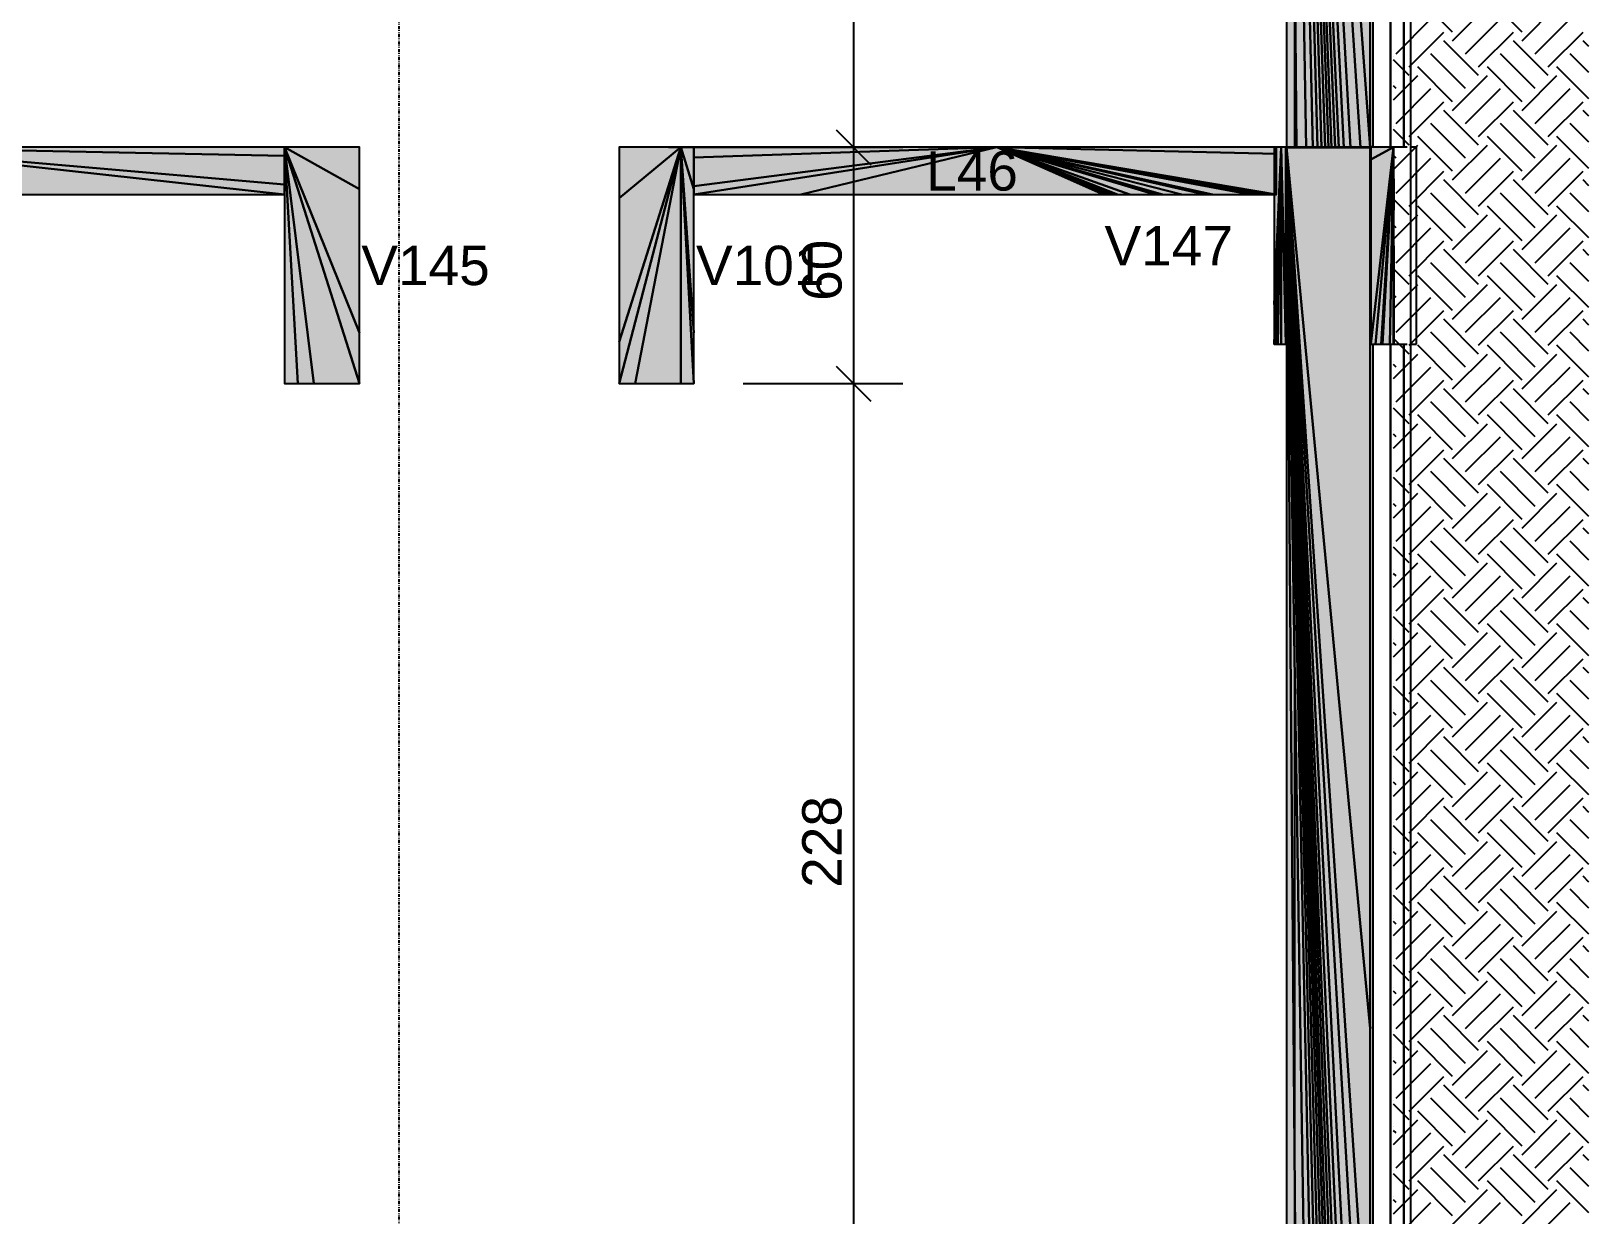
# Model space of a CAD drawing. Extents: x 37185 to 43130, y -8131 to -3926.
# Drawn here: x 39560.1 to 39823.8, y -7584.6 to -7384.3 of the extents above; entities that cross this region are included whole.
import ezdxf

# ---------------------------------------------------------------- set-up
doc = ezdxf.new("R2010")
doc.units = 0
doc.header["$MEASUREMENT"] = 0
doc.linetypes.add('ESTILO_TQS_0004', pattern=[1.12, 0.5, -0.2, 0.01, -0.2, 0.01, -0.2])
for name, color, linetype in [('47', 15, 'CONTINUOUS'), ('48', 4, 'CONTINUOUS'), ('52', 3, 'CONTINUOUS'), ('70', 160, 'CONTINUOUS'), ('74', 2, 'CONTINUOUS'), ('75', 9, 'CONTINUOUS'), ('96', 252, 'CONTINUOUS')]:
    doc.layers.add(name, color=color, linetype=linetype)
doc.styles.add('TQS_ARIAL', font='arial.ttf')

msp = doc.modelspace()

# ---------------------------------------------------------------- linework, layer by layer
at = {"layer": '47', "linetype": 'Continuous'}
for p, q in [((39800.74, -7384.44), (39794.85, -7378.55)), ((39800.74, -7385.91), (39806.64, -7380.02)), ((39812.53, -7384.44), (39806.64, -7378.55)), ((39812.53, -7385.91), (39818.42, -7380.02)), ((39791.17, -7388.12), (39797.06, -7382.23)), ((39802.95, -7388.12), (39808.85, -7382.23)), ((39814.74, -7388.12), (39820.63, -7382.23)), ((39793.38, -7390.33), (39799.27, -7384.44)), ((39805.16, -7390.33), (39811.05, -7384.44)), ((39816.95, -7390.33), (39822.84, -7384.44)), ((39805.16, -7391.81), (39799.27, -7385.91)), ((39816.95, -7391.81), (39811.05, -7385.91)), ((39823.82, -7386.89), (39822.84, -7385.91)), ((39790.72, -7388.57), (39790.72, -7388.57)), ((39793.38, -7391.81), (39790.72, -7389.15)), ((39800.74, -7396.23), (39794.85, -7390.33)), ((39802.95, -7394.02), (39797.06, -7388.12)), ((39812.53, -7396.23), (39806.64, -7390.33)), ((39814.74, -7394.02), (39808.85, -7388.12)), ((39823.82, -7395.73), (39818.42, -7390.33)), ((39823.82, -7391.31), (39820.63, -7388.12)), ((39790.72, -7395.93), (39794.85, -7391.81)), ((39790.72, -7392.99), (39790.72, -7392.99)), ((39800.74, -7397.7), (39806.64, -7391.81)), ((39812.53, -7397.7), (39818.42, -7391.81)), ((39791.17, -7394.02), (39790.72, -7393.57)), ((39791.17, -7399.91), (39797.06, -7394.02)), ((39802.95, -7399.91), (39808.85, -7394.02)), ((39814.74, -7399.91), (39820.63, -7394.02)), ((39793.38, -7402.12), (39799.27, -7396.23)), ((39805.16, -7403.59), (39799.27, -7397.7)), ((39805.16, -7402.12), (39811.05, -7396.23)), ((39816.95, -7403.59), (39811.05, -7397.7)), ((39816.95, -7402.12), (39822.84, -7396.23)), ((39823.82, -7398.68), (39822.84, -7397.7)), ((39790.72, -7400.35), (39790.72, -7400.35)), ((39793.38, -7403.59), (39790.72, -7400.94)), ((39802.95, -7405.8), (39797.06, -7399.91)), ((39814.74, -7405.8), (39808.85, -7399.91)), ((39823.82, -7403.1), (39820.63, -7399.91)), ((39790.72, -7407.72), (39794.85, -7403.59)), ((39800.74, -7408.01), (39794.85, -7402.12)), ((39800.74, -7409.48), (39806.64, -7403.59)), ((39812.53, -7408.01), (39806.64, -7402.12)), ((39812.53, -7409.48), (39818.42, -7403.59)), ((39823.82, -7407.52), (39818.42, -7402.12)), ((39790.72, -7404.77), (39790.72, -7404.77)), ((39791.17, -7405.8), (39790.72, -7405.36)), ((39791.17, -7411.69), (39797.06, -7405.8)), ((39802.95, -7411.69), (39808.85, -7405.8)), ((39814.74, -7411.69), (39820.63, -7405.8)), ((39793.38, -7413.9), (39799.27, -7408.01)), ((39805.16, -7413.9), (39811.05, -7408.01)), ((39816.95, -7413.9), (39822.84, -7408.01)), ((39805.16, -7415.38), (39799.27, -7409.48)), ((39816.95, -7415.38), (39811.05, -7409.48)), ((39823.82, -7410.46), (39822.84, -7409.48)), ((39790.72, -7412.14), (39790.72, -7412.14)), ((39793.38, -7415.38), (39790.72, -7412.72)), ((39800.74, -7419.8), (39794.85, -7413.9)), ((39802.95, -7417.59), (39797.06, -7411.69)), ((39812.53, -7419.8), (39806.64, -7413.9)), ((39814.74, -7417.59), (39808.85, -7411.69)), ((39823.82, -7419.3), (39818.42, -7413.9)), ((39823.82, -7414.88), (39820.63, -7411.69)), ((39790.72, -7419.5), (39794.85, -7415.38)), ((39790.72, -7416.56), (39790.72, -7416.56)), ((39800.74, -7421.27), (39806.64, -7415.38)), ((39812.53, -7421.27), (39818.42, -7415.38)), ((39791.17, -7417.59), (39790.72, -7417.14)), ((39791.17, -7423.48), (39797.06, -7417.59)), ((39802.95, -7423.48), (39808.85, -7417.59)), ((39814.74, -7423.48), (39820.63, -7417.59)), ((39793.38, -7425.69), (39799.27, -7419.8)), ((39805.16, -7427.16), (39799.27, -7421.27)), ((39805.16, -7425.69), (39811.05, -7419.8)), ((39816.95, -7427.16), (39811.05, -7421.27)), ((39816.95, -7425.69), (39822.84, -7419.8)), ((39823.82, -7422.25), (39822.84, -7421.27)), ((39790.72, -7423.92), (39790.72, -7423.92)), ((39793.38, -7427.16), (39790.72, -7424.51)), ((39802.95, -7429.37), (39797.06, -7423.48)), ((39814.74, -7429.37), (39808.85, -7423.48)), ((39823.82, -7426.67), (39820.63, -7423.48)), ((39790.72, -7431.29), (39794.85, -7427.16)), ((39800.74, -7431.58), (39794.85, -7425.69)), ((39800.74, -7433.05), (39806.64, -7427.16)), ((39812.53, -7431.58), (39806.64, -7425.69)), ((39812.53, -7433.05), (39818.42, -7427.16)), ((39823.82, -7431.09), (39818.42, -7425.69)), ((39790.72, -7428.34), (39790.72, -7428.34)), ((39791.17, -7429.37), (39790.72, -7428.93)), ((39791.17, -7435.26), (39797.06, -7429.37)), ((39802.95, -7435.26), (39808.85, -7429.37)), ((39814.74, -7435.26), (39820.63, -7429.37)), ((39793.38, -7437.47), (39799.27, -7431.58)), ((39805.16, -7437.47), (39811.05, -7431.58)), ((39816.95, -7437.47), (39822.84, -7431.58)), ((39802.95, -7441.16), (39797.06, -7435.26)), ((39805.16, -7438.95), (39799.27, -7433.05)), ((39814.74, -7441.16), (39808.85, -7435.26)), ((39816.95, -7438.95), (39811.05, -7433.05)), ((39823.82, -7438.45), (39820.63, -7435.26)), ((39823.82, -7434.03), (39822.84, -7433.05)), ((39790.72, -7435.71), (39790.72, -7435.71)), ((39793.38, -7438.95), (39790.72, -7436.29)), ((39800.74, -7443.37), (39794.85, -7437.47)), ((39812.53, -7443.37), (39806.64, -7437.47)), ((39823.82, -7442.87), (39818.42, -7437.47)), ((39790.72, -7443.07), (39794.85, -7438.95)), ((39790.72, -7440.13), (39790.72, -7440.13)), ((39800.74, -7444.84), (39806.64, -7438.95)), ((39812.53, -7444.84), (39818.42, -7438.95)), ((39791.17, -7441.16), (39790.72, -7440.71)), ((39791.17, -7447.05), (39797.06, -7441.16)), ((39802.95, -7447.05), (39808.85, -7441.16)), ((39814.74, -7447.05), (39820.63, -7441.16)), ((39793.38, -7449.26), (39799.27, -7443.37)), ((39805.16, -7450.73), (39799.27, -7444.84)), ((39805.16, -7449.26), (39811.05, -7443.37)), ((39816.95, -7450.73), (39811.05, -7444.84)), ((39816.95, -7449.26), (39822.84, -7443.37)), ((39823.82, -7445.82), (39822.84, -7444.84)), ((39790.72, -7447.49), (39790.72, -7447.49)), ((39793.38, -7450.73), (39790.72, -7448.08)), ((39802.95, -7452.94), (39797.06, -7447.05)), ((39814.74, -7452.94), (39808.85, -7447.05)), ((39823.82, -7450.24), (39820.63, -7447.05)), ((39790.72, -7454.86), (39794.85, -7450.73)), ((39800.74, -7455.15), (39794.85, -7449.26)), ((39800.74, -7456.62), (39806.64, -7450.73)), ((39812.53, -7455.15), (39806.64, -7449.26)), ((39812.53, -7456.62), (39818.42, -7450.73)), ((39823.82, -7454.66), (39818.42, -7449.26)), ((39790.72, -7451.91), (39790.72, -7451.91)), ((39791.17, -7452.94), (39790.72, -7452.5)), ((39791.17, -7458.83), (39797.06, -7452.94)), ((39802.95, -7458.83), (39808.85, -7452.94)), ((39814.74, -7458.83), (39820.63, -7452.94)), ((39793.38, -7461.04), (39799.27, -7455.15)), ((39805.16, -7461.04), (39811.05, -7455.15)), ((39816.95, -7461.04), (39822.84, -7455.15)), ((39802.95, -7464.73), (39797.06, -7458.83)), ((39805.16, -7462.52), (39799.27, -7456.62)), ((39814.74, -7464.73), (39808.85, -7458.83)), ((39816.95, -7462.52), (39811.05, -7456.62)), ((39823.82, -7462.02), (39820.63, -7458.83)), ((39823.82, -7457.6), (39822.84, -7456.62)), ((39790.72, -7459.28), (39790.72, -7459.28)), ((39793.38, -7462.52), (39790.72, -7459.86)), ((39800.74, -7466.94), (39794.85, -7461.04)), ((39812.53, -7466.94), (39806.64, -7461.04)), ((39823.82, -7466.44), (39818.42, -7461.04)), ((39790.72, -7466.64), (39794.85, -7462.52)), ((39790.72, -7463.7), (39790.72, -7463.7)), ((39791.17, -7464.73), (39790.72, -7464.28)), ((39800.74, -7468.41), (39806.64, -7462.52)), ((39812.53, -7468.41), (39818.42, -7462.52)), ((39791.17, -7470.62), (39797.06, -7464.73)), ((39793.38, -7472.83), (39799.27, -7466.94)), ((39802.95, -7470.62), (39808.85, -7464.73)), ((39805.16, -7472.83), (39811.05, -7466.94)), ((39814.74, -7470.62), (39820.63, -7464.73)), ((39816.95, -7472.83), (39822.84, -7466.94)), ((39805.16, -7474.3), (39799.27, -7468.41)), ((39816.95, -7474.3), (39811.05, -7468.41)), ((39823.82, -7469.39), (39822.84, -7468.41)), ((39790.72, -7471.06), (39790.72, -7471.06)), ((39793.38, -7474.3), (39790.72, -7471.65)), ((39802.95, -7476.51), (39797.06, -7470.62)), ((39814.74, -7476.51), (39808.85, -7470.62)), ((39823.82, -7473.81), (39820.63, -7470.62)), ((39790.72, -7478.43), (39794.85, -7474.3)), ((39800.74, -7478.72), (39794.85, -7472.83)), ((39800.74, -7480.19), (39806.64, -7474.3)), ((39812.53, -7478.72), (39806.64, -7472.83)), ((39812.53, -7480.19), (39818.42, -7474.3)), ((39823.82, -7478.23), (39818.42, -7472.83)), ((39790.72, -7475.48), (39790.72, -7475.48)), ((39791.17, -7476.51), (39790.72, -7476.07)), ((39791.17, -7482.4), (39797.06, -7476.51)), ((39802.95, -7482.4), (39808.85, -7476.51)), ((39814.74, -7482.4), (39820.63, -7476.51)), ((39793.38, -7484.61), (39799.27, -7478.72)), ((39805.16, -7486.09), (39799.27, -7480.19)), ((39805.16, -7484.61), (39811.05, -7478.72)), ((39816.95, -7486.09), (39811.05, -7480.19)), ((39816.95, -7484.61), (39822.84, -7478.72)), ((39823.82, -7481.17), (39822.84, -7480.19)), ((39790.72, -7482.85), (39790.72, -7482.85)), ((39802.95, -7488.3), (39797.06, -7482.4)), ((39814.74, -7488.3), (39808.85, -7482.4)), ((39823.82, -7485.59), (39820.63, -7482.4)), ((39793.38, -7486.09), (39790.72, -7483.43)), ((39800.74, -7490.51), (39794.85, -7484.61)), ((39812.53, -7490.51), (39806.64, -7484.61)), ((39823.82, -7490.01), (39818.42, -7484.61)), ((39790.72, -7490.21), (39794.85, -7486.09)), ((39790.72, -7487.27), (39790.72, -7487.27)), ((39791.17, -7488.3), (39790.72, -7487.85)), ((39800.74, -7491.98), (39806.64, -7486.09)), ((39812.53, -7491.98), (39818.42, -7486.09)), ((39791.17, -7494.19), (39797.06, -7488.3)), ((39793.38, -7496.4), (39799.27, -7490.51)), ((39802.95, -7494.19), (39808.85, -7488.3)), ((39805.16, -7496.4), (39811.05, -7490.51)), ((39814.74, -7494.19), (39820.63, -7488.3)), ((39816.95, -7496.4), (39822.84, -7490.51)), ((39805.16, -7497.87), (39799.27, -7491.98)), ((39816.95, -7497.87), (39811.05, -7491.98)), ((39823.82, -7492.96), (39822.84, -7491.98)), ((39790.72, -7494.63), (39790.72, -7494.63)), ((39793.38, -7497.87), (39790.72, -7495.22)), ((39802.95, -7500.08), (39797.06, -7494.19)), ((39814.74, -7500.08), (39808.85, -7494.19)), ((39823.82, -7497.38), (39820.63, -7494.19)), ((39790.72, -7502), (39794.85, -7497.87)), ((39800.74, -7502.29), (39794.85, -7496.4)), ((39800.74, -7503.76), (39806.64, -7497.87)), ((39812.53, -7502.29), (39806.64, -7496.4)), ((39812.53, -7503.76), (39818.42, -7497.87)), ((39823.82, -7501.8), (39818.42, -7496.4)), ((39790.72, -7499.05), (39790.72, -7499.05)), ((39791.17, -7500.08), (39790.72, -7499.64)), ((39791.17, -7505.97), (39797.06, -7500.08)), ((39802.95, -7505.97), (39808.85, -7500.08)), ((39814.74, -7505.97), (39820.63, -7500.08)), ((39793.38, -7508.18), (39799.27, -7502.29)), ((39805.16, -7509.66), (39799.27, -7503.76)), ((39805.16, -7508.18), (39811.05, -7502.29)), ((39816.95, -7509.66), (39811.05, -7503.76)), ((39816.95, -7508.18), (39822.84, -7502.29)), ((39823.82, -7504.74), (39822.84, -7503.76)), ((39790.72, -7506.42), (39790.72, -7506.42)), ((39802.95, -7511.87), (39797.06, -7505.97)), ((39814.74, -7511.87), (39808.85, -7505.97)), ((39823.82, -7509.16), (39820.63, -7505.97)), ((39793.38, -7509.66), (39790.72, -7507)), ((39800.74, -7514.08), (39794.85, -7508.18)), ((39812.53, -7514.08), (39806.64, -7508.18)), ((39823.82, -7513.58), (39818.42, -7508.18)), ((39790.72, -7513.78), (39794.85, -7509.66)), ((39790.72, -7510.84), (39790.72, -7510.84)), ((39791.17, -7511.87), (39790.72, -7511.42)), ((39791.17, -7517.76), (39797.06, -7511.87)), ((39800.74, -7515.55), (39806.64, -7509.66)), ((39802.95, -7517.76), (39808.85, -7511.87)), ((39812.53, -7515.55), (39818.42, -7509.66)), ((39814.74, -7517.76), (39820.63, -7511.87)), ((39793.38, -7519.97), (39799.27, -7514.08)), ((39805.16, -7519.97), (39811.05, -7514.08)), ((39816.95, -7519.97), (39822.84, -7514.08)), ((39805.16, -7521.44), (39799.27, -7515.55)), ((39816.95, -7521.44), (39811.05, -7515.55)), ((39823.82, -7516.53), (39822.84, -7515.55)), ((39790.72, -7518.2), (39790.72, -7518.2)), ((39793.38, -7521.44), (39790.72, -7518.79)), ((39802.95, -7523.65), (39797.06, -7517.76)), ((39814.74, -7523.65), (39808.85, -7517.76)), ((39823.82, -7520.95), (39820.63, -7517.76)), ((39790.72, -7525.57), (39794.85, -7521.44)), ((39800.74, -7525.86), (39794.85, -7519.97)), ((39800.74, -7527.34), (39806.64, -7521.44)), ((39812.53, -7525.86), (39806.64, -7519.97)), ((39812.53, -7527.34), (39818.42, -7521.44)), ((39823.82, -7525.37), (39818.42, -7519.97)), ((39790.72, -7522.62), (39790.72, -7522.62)), ((39791.17, -7523.65), (39790.72, -7523.21)), ((39791.17, -7529.54), (39797.06, -7523.65)), ((39802.95, -7529.54), (39808.85, -7523.65)), ((39814.74, -7529.54), (39820.63, -7523.65)), ((39793.38, -7531.75), (39799.27, -7525.86)), ((39805.16, -7533.23), (39799.27, -7527.34)), ((39805.16, -7531.75), (39811.05, -7525.86)), ((39816.95, -7533.23), (39811.05, -7527.34)), ((39816.95, -7531.75), (39822.84, -7525.86)), ((39823.82, -7528.31), (39822.84, -7527.34)), ((39790.72, -7529.99), (39790.72, -7529.99)), ((39802.95, -7535.44), (39797.06, -7529.54)), ((39814.74, -7535.44), (39808.85, -7529.54)), ((39823.82, -7532.73), (39820.63, -7529.54)), ((39793.38, -7533.23), (39790.72, -7530.57)), ((39800.74, -7537.65), (39794.85, -7531.75)), ((39812.53, -7537.65), (39806.64, -7531.75)), ((39823.82, -7537.15), (39818.42, -7531.75)), ((39790.72, -7537.36), (39794.85, -7533.23)), ((39790.72, -7534.41), (39790.72, -7534.41)), ((39791.17, -7535.44), (39790.72, -7534.99)), ((39791.17, -7541.33), (39797.06, -7535.44)), ((39800.74, -7539.12), (39806.64, -7533.23)), ((39802.95, -7541.33), (39808.85, -7535.44)), ((39812.53, -7539.12), (39818.42, -7533.23)), ((39814.74, -7541.33), (39820.63, -7535.44)), ((39793.38, -7543.54), (39799.27, -7537.65)), ((39805.16, -7543.54), (39811.05, -7537.65)), ((39816.95, -7543.54), (39822.84, -7537.65)), ((39805.16, -7545.01), (39799.27, -7539.12)), ((39816.95, -7545.01), (39811.05, -7539.12)), ((39823.82, -7540.1), (39822.84, -7539.12)), ((39790.72, -7541.77), (39790.72, -7541.77)), ((39793.38, -7545.01), (39790.72, -7542.36)), ((39800.74, -7549.43), (39794.85, -7543.54)), ((39802.95, -7547.22), (39797.06, -7541.33)), ((39812.53, -7549.43), (39806.64, -7543.54)), ((39814.74, -7547.22), (39808.85, -7541.33)), ((39823.82, -7548.94), (39818.42, -7543.54)), ((39823.82, -7544.52), (39820.63, -7541.33)), ((39790.72, -7549.14), (39794.85, -7545.01)), ((39790.72, -7546.19), (39790.72, -7546.19)), ((39800.74, -7550.91), (39806.64, -7545.01)), ((39812.53, -7550.91), (39818.42, -7545.01)), ((39791.17, -7547.22), (39790.72, -7546.78)), ((39791.17, -7553.12), (39797.06, -7547.22)), ((39802.95, -7553.12), (39808.85, -7547.22)), ((39814.74, -7553.12), (39820.63, -7547.22)), ((39793.38, -7555.32), (39799.27, -7549.43)), ((39805.16, -7556.8), (39799.27, -7550.91)), ((39805.16, -7555.32), (39811.05, -7549.43)), ((39816.95, -7556.8), (39811.05, -7550.91)), ((39816.95, -7555.32), (39822.84, -7549.43)), ((39823.82, -7551.88), (39822.84, -7550.91)), ((39790.72, -7553.56), (39790.72, -7553.56)), ((39802.95, -7559.01), (39797.06, -7553.12)), ((39814.74, -7559.01), (39808.85, -7553.12)), ((39823.82, -7556.3), (39820.63, -7553.12)), ((39793.38, -7556.8), (39790.72, -7554.14)), ((39800.74, -7561.22), (39794.85, -7555.32)), ((39812.53, -7561.22), (39806.64, -7555.32)), ((39823.82, -7560.72), (39818.42, -7555.32)), ((39790.72, -7560.93), (39794.85, -7556.8)), ((39790.72, -7557.98), (39790.72, -7557.98)), ((39791.17, -7559.01), (39790.72, -7558.56)), ((39791.17, -7564.9), (39797.06, -7559.01)), ((39800.74, -7562.69), (39806.64, -7556.8)), ((39802.95, -7564.9), (39808.85, -7559.01)), ((39812.53, -7562.69), (39818.42, -7556.8)), ((39814.74, -7564.9), (39820.63, -7559.01)), ((39793.38, -7567.11), (39799.27, -7561.22)), ((39805.16, -7567.11), (39811.05, -7561.22)), ((39816.95, -7567.11), (39822.84, -7561.22)), ((39805.16, -7568.58), (39799.27, -7562.69)), ((39816.95, -7568.58), (39811.05, -7562.69)), ((39823.82, -7563.67), (39822.84, -7562.69)), ((39790.72, -7565.34), (39790.72, -7565.34)), ((39793.38, -7568.58), (39790.72, -7565.93)), ((39800.74, -7573), (39794.85, -7567.11)), ((39802.95, -7570.79), (39797.06, -7564.9)), ((39812.53, -7573), (39806.64, -7567.11)), ((39814.74, -7570.79), (39808.85, -7564.9)), ((39823.82, -7572.51), (39818.42, -7567.11)), ((39823.82, -7568.09), (39820.63, -7564.9)), ((39790.72, -7572.71), (39794.85, -7568.58)), ((39790.72, -7569.76), (39790.72, -7569.76)), ((39800.74, -7574.48), (39806.64, -7568.58)), ((39812.53, -7574.48), (39818.42, -7568.58)), ((39791.17, -7570.79), (39790.72, -7570.35)), ((39791.17, -7576.69), (39797.06, -7570.79)), ((39802.95, -7576.69), (39808.85, -7570.79)), ((39814.74, -7576.69), (39820.63, -7570.79)), ((39793.38, -7578.89), (39799.27, -7573)), ((39805.16, -7580.37), (39799.27, -7574.48)), ((39805.16, -7578.89), (39811.05, -7573)), ((39816.95, -7580.37), (39811.05, -7574.48)), ((39816.95, -7578.89), (39822.84, -7573)), ((39823.82, -7575.45), (39822.84, -7574.48)), ((39790.72, -7577.13), (39790.72, -7577.13)), ((39793.38, -7580.37), (39790.72, -7577.71)), ((39802.95, -7582.58), (39797.06, -7576.69)), ((39814.74, -7582.58), (39808.85, -7576.69)), ((39823.82, -7579.87), (39820.63, -7576.69)), ((39790.72, -7584.5), (39794.85, -7580.37)), ((39800.74, -7584.79), (39794.85, -7578.89)), ((39800.74, -7586.26), (39806.64, -7580.37)), ((39812.53, -7584.79), (39806.64, -7578.89)), ((39812.53, -7586.26), (39818.42, -7580.37)), ((39823.82, -7584.29), (39818.42, -7578.89)), ((39790.72, -7581.55), (39790.72, -7581.55)), ((39791.17, -7582.58), (39790.72, -7582.13)), ((39791.17, -7588.47), (39797.06, -7582.58)), ((39802.95, -7588.47), (39808.85, -7582.58)), ((39814.74, -7588.47), (39820.63, -7582.58))]:
    msp.add_line(p, q, dxfattribs=at)
at = {"layer": '48', "linetype": 'Continuous'}
for p, q in [((39787.24, -7403.96), (39787.24, -7245.29)), ((39787.24, -7245.29), (39787.24, -7403.96)), ((39790.25, -7403.96), (39790.25, -7245.29)), ((39790.25, -7245.29), (39790.25, -7403.96)), ((39792.48, -7403.96), (39792.48, -7245.29)), ((39792.48, -7245.29), (39792.48, -7403.96)), ((39793.67, -7403.95), (39793.67, -7245.29)), ((39773.97, -7289.21), (39773.97, -7403.96)), ((39772.62, -7403.95), (39772.5, -7403.95)), ((39772.64, -7408.69), (39772.64, -7405.13)), ((39772.64, -7405.13), (39772.64, -7408.69)), ((39786.91, -7403.95), (39786.8, -7403.95)), ((39790.72, -7403.96), (39790.73, -7403.96)), ((39792.25, -7403.95), (39790.8, -7403.95)), ((39792.48, -7403.95), (39792.25, -7403.95)), ((39793.06, -7403.95), (39792.48, -7403.95)), ((39793.82, -7403.95), (39793.67, -7403.95)), ((39793.67, -7404.49), (39793.67, -7403.95)), ((39793.67, -7406.12), (39793.67, -7404.49)), ((39793.67, -7430.63), (39793.67, -7406.12)), ((39794.62, -7403.95), (39793.82, -7403.95)), ((39794.62, -7412.25), (39794.62, -7403.95)), ((39794.62, -7437.28), (39794.62, -7412.25)), ((39793.67, -7437.28), (39793.67, -7430.63)), ((39772.5, -7437.28), (39772.62, -7437.28)), ((39773.82, -7437.28), (39773.84, -7437.28)), ((39774.58, -7437.28), (39774.85, -7437.28)), ((39786.8, -7437.28), (39786.91, -7437.28)), ((39787.24, -7615.95), (39787.24, -7437.28)), ((39787.24, -7437.28), (39787.24, -7615.95)), ((39790.25, -7615.95), (39790.25, -7437.28)), ((39790.25, -7437.28), (39790.25, -7615.95)), ((39790.8, -7437.28), (39792.25, -7437.28)), ((39792.25, -7437.28), (39792.48, -7437.28)), ((39792.48, -7437.28), (39792.67, -7437.28)), ((39792.48, -7615.95), (39792.48, -7437.28)), ((39792.48, -7437.28), (39792.48, -7615.95)), ((39792.67, -7437.28), (39793.06, -7437.28)), ((39793.67, -7615.96), (39793.67, -7437.28)), ((39793.67, -7437.28), (39793.82, -7437.28)), ((39793.82, -7437.28), (39794.62, -7437.28)), ((39773.97, -7489.25), (39773.97, -7615.95))]:
    msp.add_line(p, q, dxfattribs=at)
at = {"layer": '52', "linetype": 'Continuous'}
for points in [[(39772.62, -7211.96), (39772.62, -7216.64), (39772.62, -7217.09), (39772.62, -7219.96), (39772.62, -7245), (39772.62, -7245.29), (39772.62, -7403.95), (39772.62, -7408.64), (39772.62, -7409.08), (39772.62, -7411.95), (39772.62, -7437), (39772.62, -7437.28), (39772.62, -7615.96), (39772.62, -7635.95), (39772.62, -7689.29)], [(39786.8, -7615.95), (39786.8, -7588.61), (39786.8, -7553.09), (39786.8, -7437.28), (39786.8, -7404.24), (39786.8, -7403.95), (39786.8, -7379.19), (39786.8, -7347.02), (39786.8, -7245.29), (39786.8, -7212.24), (39786.8, -7211.96)], [(39615.63, -7403.95), (39602.96, -7403.95), (39530.09, -7403.95), (39359.29, -7403.95), (39335.96, -7403.95), (39257.63, -7403.95), (38915.63, -7403.95), (38913.27, -7403.95), (38902.96, -7403.95), (38899.11, -7403.95), (38583.96, -7403.95)], [(39615.63, -7443.95), (39615.63, -7435.37), (39615.63, -7411.03), (39615.63, -7403.95)], [(39772.5, -7403.95), (39771.71, -7403.95), (39770.92, -7403.95), (39770.56, -7403.95), (39723.55, -7403.95), (39672.29, -7403.95), (39670.05, -7403.95), (39659.63, -7403.95)], [(39659.63, -7403.95), (39659.63, -7412.54), (39659.63, -7436.87), (39659.63, -7443.95)], [(39770.56, -7403.95), (39770.56, -7405.02), (39770.56, -7411.89), (39770.56, -7411.95), (39770.56, -7430.57), (39770.56, -7437.28)], [(39770.92, -7411.95), (39770.92, -7405.03), (39770.92, -7403.95)], [(39772.5, -7437.28), (39772.5, -7435.23), (39772.5, -7411.95), (39772.5, -7408.81), (39772.5, -7408.32), (39772.5, -7403.95)], [(39790.8, -7403.95), (39790.73, -7403.95), (39790.25, -7403.95), (39787.24, -7403.95), (39786.91, -7403.95)], [(39786.91, -7403.95), (39786.91, -7406), (39786.91, -7437.28)], [(39790.8, -7437.28), (39790.8, -7414.57), (39790.8, -7403.95)], [(39359.29, -7411.95), (39411.58, -7411.95), (39530.09, -7411.95), (39602.96, -7411.95)], [(39602.96, -7411.95), (39602.96, -7443.95)], [(39672.29, -7443.95), (39672.29, -7435.37), (39672.29, -7411.95)], [(39672.29, -7411.95), (39690.37, -7411.95), (39741.63, -7411.95), (39741.95, -7411.95), (39742.84, -7411.95), (39742.9, -7411.95), (39743.07, -7411.95), (39743.33, -7411.95), (39744.01, -7411.95), (39746.12, -7411.95), (39750.33, -7411.95), (39750.43, -7411.95), (39750.61, -7411.95), (39750.96, -7411.95), (39751.64, -7411.95), (39754.88, -7411.95), (39758.71, -7411.95), (39758.86, -7411.95), (39759.03, -7411.95), (39759.58, -7411.95), (39760.16, -7411.95), (39766.49, -7411.95), (39768.13, -7411.95), (39768.44, -7411.95), (39768.5, -7411.95), (39769.63, -7411.95), (39769.76, -7411.95), (39770.56, -7411.95)], [(39770.56, -7411.95), (39770.92, -7411.95)], [(39770.56, -7437.28), (39770.6, -7437.28), (39770.96, -7437.28), (39771.14, -7437.28), (39771.71, -7437.28), (39772.5, -7437.28)], [(39786.91, -7437.28), (39787.24, -7437.28), (39787.7, -7437.28), (39787.71, -7437.28), (39788.65, -7437.28), (39788.88, -7437.28), (39790.13, -7437.28), (39790.25, -7437.28), (39790.6, -7437.28), (39790.73, -7437.28), (39790.8, -7437.28)], [(39602.96, -7443.95), (39605.2, -7443.95), (39607.92, -7443.95), (39615.63, -7443.95)], [(39659.63, -7443.95), (39662.34, -7443.95), (39670.05, -7443.95), (39672.29, -7443.95)]]:
    msp.add_lwpolyline(points, dxfattribs=at)
at = {"layer": '70', "linetype": 'ESTILO_TQS_0004'}
msp.add_line((39622.29, -6834.84), (39622.29, -7832.62), dxfattribs=at)
at = {"layer": '75', "linetype": 'Continuous'}
for p, q in [((39699.29, -7243.62), (39699.29, -7412.28)), ((39699.29, -7395.62), (39699.29, -7452.28)), ((39696.35, -7401.01), (39702.24, -7406.9)), ((39696.35, -7401.01), (39702.24, -7406.9)), ((39659.63, -7403.95), (39659.63, -7403.95)), ((39659.63, -7403.95), (39659.63, -7403.95)), ((39667.96, -7403.95), (39707.63, -7403.95)), ((39667.96, -7403.95), (39707.63, -7403.95)), ((39823.82, -7403.95), (39823.82, -7403.95)), ((39823.82, -7403.95), (39823.82, -7403.95)), ((39699.29, -7435.62), (39699.29, -7604.29)), ((39696.35, -7441.01), (39702.24, -7446.9)), ((39696.35, -7441.01), (39702.24, -7446.9)), ((39672.29, -7443.95), (39672.29, -7443.95)), ((39672.29, -7443.95), (39672.29, -7443.95)), ((39680.63, -7443.95), (39707.63, -7443.95)), ((39680.63, -7443.95), (39707.63, -7443.95))]:
    msp.add_line(p, q, dxfattribs=at)
at = {"layer": '96', "linetype": 'Continuous'}
for points in [[(39772.62, -7211.96), (39772.62, -7403.96), (39774.29, -7403.96), (39772.62, -7211.96)], [(39772.62, -7211.96), (39774.29, -7403.96), (39775.98, -7403.96), (39772.62, -7211.96)], [(39772.62, -7211.96), (39775.98, -7403.96), (39777.08, -7403.96), (39772.62, -7211.96)], [(39772.62, -7211.96), (39777.08, -7403.96), (39777.9, -7403.96), (39772.62, -7211.96)], [(39772.62, -7211.96), (39777.9, -7403.96), (39778.57, -7403.96), (39772.62, -7211.96)], [(39772.62, -7211.96), (39778.57, -7403.96), (39779.16, -7403.96), (39772.62, -7211.96)], [(39772.62, -7211.96), (39779.16, -7403.96), (39779.71, -7403.96), (39772.62, -7211.96)], [(39772.62, -7211.96), (39779.71, -7403.96), (39780.26, -7403.96), (39772.62, -7211.96)], [(39772.62, -7211.96), (39780.26, -7403.96), (39780.85, -7403.96), (39772.62, -7211.96)], [(39772.62, -7211.96), (39780.85, -7403.96), (39781.51, -7403.96), (39772.62, -7211.96)], [(39772.62, -7211.96), (39781.51, -7403.96), (39782.33, -7403.96), (39772.62, -7211.96)], [(39772.62, -7211.96), (39782.33, -7403.96), (39783.44, -7403.96), (39772.62, -7211.96)], [(39772.62, -7211.96), (39783.44, -7403.96), (39785.13, -7403.96), (39772.62, -7211.96)], [(39772.62, -7211.96), (39785.13, -7403.96), (39786.8, -7403.96), (39772.62, -7211.96)], [(39772.62, -7211.96), (39786.8, -7403.96), (39786.8, -7347.02), (39772.62, -7211.96)], [(39530.09, -7403.95), (39530.09, -7411.95), (39602.96, -7411.95), (39530.09, -7403.95)], [(39530.09, -7403.95), (39602.96, -7411.95), (39602.96, -7410.23), (39530.09, -7403.95)], [(39530.09, -7403.95), (39602.96, -7410.23), (39602.96, -7405.37), (39530.09, -7403.95)], [(39530.09, -7403.95), (39602.96, -7405.37), (39602.96, -7403.95), (39530.09, -7403.95)], [(39602.96, -7403.95), (39602.96, -7443.95), (39605.2, -7443.95), (39602.96, -7403.95)], [(39602.96, -7403.95), (39605.2, -7443.95), (39607.92, -7443.95), (39602.96, -7403.95)], [(39602.96, -7403.95), (39607.92, -7443.95), (39615.63, -7443.95), (39602.96, -7403.95)], [(39602.96, -7403.95), (39615.63, -7443.95), (39615.63, -7435.37), (39602.96, -7403.95)], [(39602.96, -7403.95), (39615.63, -7435.37), (39615.63, -7411.03), (39602.96, -7403.95)], [(39602.96, -7403.95), (39615.63, -7411.03), (39615.63, -7403.95), (39602.96, -7403.95)], [(39670.05, -7403.95), (39659.63, -7403.95), (39659.63, -7412.54), (39670.05, -7403.95)], [(39670.05, -7403.95), (39659.63, -7412.54), (39659.63, -7436.87), (39670.05, -7403.95)], [(39670.05, -7403.95), (39659.63, -7436.87), (39659.63, -7443.95), (39670.05, -7403.95)], [(39670.05, -7403.95), (39659.63, -7443.95), (39662.34, -7443.95), (39670.05, -7403.95)], [(39670.05, -7403.95), (39662.34, -7443.95), (39670.05, -7443.95), (39670.05, -7403.95)], [(39670.05, -7403.95), (39670.05, -7443.95), (39672.29, -7443.95), (39670.05, -7403.95)], [(39670.05, -7403.95), (39672.29, -7443.95), (39672.29, -7435.37), (39670.05, -7403.95)], [(39670.05, -7403.95), (39672.29, -7435.37), (39672.29, -7411.03), (39670.05, -7403.95)], [(39670.05, -7403.95), (39672.29, -7411.03), (39672.29, -7403.95), (39670.05, -7403.95)], [(39723.55, -7403.95), (39672.29, -7403.95), (39672.29, -7405.67), (39723.55, -7403.95)], [(39723.55, -7403.95), (39672.29, -7405.67), (39672.29, -7410.53), (39723.55, -7403.95)], [(39723.55, -7403.95), (39672.29, -7410.53), (39672.29, -7411.95), (39723.55, -7403.95)], [(39723.55, -7403.95), (39672.29, -7411.95), (39690.37, -7411.95), (39723.55, -7403.95)], [(39723.55, -7403.95), (39690.37, -7411.95), (39741.63, -7411.95), (39723.55, -7403.95)], [(39723.55, -7403.95), (39741.63, -7411.95), (39741.95, -7411.95), (39723.55, -7403.95)], [(39723.55, -7403.95), (39741.95, -7411.95), (39742.84, -7411.95), (39723.55, -7403.95)], [(39723.55, -7403.95), (39742.84, -7411.95), (39742.9, -7411.95), (39723.55, -7403.95)], [(39723.55, -7403.95), (39742.9, -7411.95), (39743.07, -7411.95), (39723.55, -7403.95)], [(39723.55, -7403.95), (39743.07, -7411.95), (39743.33, -7411.95), (39723.55, -7403.95)], [(39723.55, -7403.95), (39743.33, -7411.95), (39744.01, -7411.95), (39723.55, -7403.95)], [(39723.55, -7403.95), (39744.01, -7411.95), (39746.12, -7411.95), (39723.55, -7403.95)], [(39723.55, -7403.95), (39746.12, -7411.95), (39750.33, -7411.95), (39723.55, -7403.95)], [(39723.55, -7403.95), (39750.33, -7411.95), (39750.43, -7411.95), (39723.55, -7403.95)], [(39723.55, -7403.95), (39750.43, -7411.95), (39750.61, -7411.95), (39723.55, -7403.95)], [(39723.55, -7403.95), (39750.61, -7411.95), (39750.96, -7411.95), (39723.55, -7403.95)], [(39723.55, -7403.95), (39750.96, -7411.95), (39751.64, -7411.95), (39723.55, -7403.95)], [(39723.55, -7403.95), (39751.64, -7411.95), (39754.88, -7411.95), (39723.55, -7403.95)], [(39723.55, -7403.95), (39754.88, -7411.95), (39758.71, -7411.95), (39723.55, -7403.95)], [(39723.55, -7403.95), (39758.71, -7411.95), (39758.86, -7411.95), (39723.55, -7403.95)], [(39723.55, -7403.95), (39758.86, -7411.95), (39759.03, -7411.95), (39723.55, -7403.95)], [(39723.55, -7403.95), (39759.03, -7411.95), (39759.58, -7411.95), (39723.55, -7403.95)], [(39723.55, -7403.95), (39759.58, -7411.95), (39760.16, -7411.95), (39723.55, -7403.95)], [(39723.55, -7403.95), (39760.16, -7411.95), (39766.49, -7411.95), (39723.55, -7403.95)], [(39723.55, -7403.95), (39766.49, -7411.95), (39768.13, -7411.95), (39723.55, -7403.95)], [(39723.55, -7403.95), (39768.13, -7411.95), (39768.44, -7411.95), (39723.55, -7403.95)], [(39723.55, -7403.95), (39768.44, -7411.95), (39768.5, -7411.95), (39723.55, -7403.95)], [(39723.55, -7403.95), (39768.5, -7411.95), (39769.63, -7411.95), (39723.55, -7403.95)], [(39723.55, -7403.95), (39769.63, -7411.95), (39769.76, -7411.95), (39723.55, -7403.95)], [(39723.55, -7403.95), (39769.76, -7411.95), (39770.92, -7411.95), (39723.55, -7403.95)], [(39723.55, -7403.95), (39770.92, -7411.95), (39770.92, -7405.03), (39723.55, -7403.95)], [(39723.55, -7403.95), (39770.92, -7405.03), (39770.92, -7403.95), (39723.55, -7403.95)], [(39771.71, -7403.95), (39770.56, -7403.95), (39770.56, -7430.57), (39771.71, -7403.95)], [(39771.71, -7403.95), (39770.56, -7430.57), (39770.56, -7437.28), (39771.71, -7403.95)], [(39771.71, -7403.95), (39770.56, -7437.28), (39770.6, -7437.28), (39771.71, -7403.95)], [(39771.71, -7403.95), (39770.6, -7437.28), (39770.96, -7437.28), (39771.71, -7403.95)], [(39771.71, -7403.95), (39770.96, -7437.28), (39771.14, -7437.28), (39771.71, -7403.95)], [(39771.71, -7403.95), (39771.14, -7437.28), (39771.71, -7437.28), (39771.71, -7403.95)], [(39771.71, -7403.95), (39771.71, -7437.28), (39772.5, -7437.28), (39771.71, -7403.95)], [(39771.71, -7403.95), (39772.5, -7437.28), (39772.5, -7435.23), (39771.71, -7403.95)], [(39771.71, -7403.95), (39772.5, -7435.23), (39772.5, -7403.95), (39771.71, -7403.95)], [(39772.62, -7403.95), (39772.62, -7615.95), (39774.29, -7615.95), (39772.62, -7403.95)], [(39772.62, -7403.95), (39774.29, -7615.95), (39775.98, -7615.95), (39772.62, -7403.95)], [(39772.62, -7403.95), (39775.98, -7615.95), (39777.08, -7615.95), (39772.62, -7403.95)], [(39772.62, -7403.95), (39777.08, -7615.95), (39777.9, -7615.95), (39772.62, -7403.95)], [(39772.62, -7403.95), (39777.9, -7615.95), (39778.57, -7615.95), (39772.62, -7403.95)], [(39772.62, -7403.95), (39778.57, -7615.95), (39779.16, -7615.95), (39772.62, -7403.95)], [(39772.62, -7403.95), (39779.16, -7615.95), (39779.71, -7615.95), (39772.62, -7403.95)], [(39772.62, -7403.95), (39779.71, -7615.95), (39780.26, -7615.95), (39772.62, -7403.95)], [(39772.62, -7403.95), (39780.26, -7615.95), (39780.85, -7615.95), (39772.62, -7403.95)], [(39772.62, -7403.95), (39780.85, -7615.95), (39781.51, -7615.95), (39772.62, -7403.95)], [(39772.62, -7403.95), (39781.51, -7615.95), (39782.33, -7615.95), (39772.62, -7403.95)], [(39772.62, -7403.95), (39782.33, -7615.95), (39783.44, -7615.95), (39772.62, -7403.95)], [(39772.62, -7403.95), (39783.44, -7615.95), (39785.13, -7615.95), (39772.62, -7403.95)], [(39772.62, -7403.95), (39785.13, -7615.95), (39786.8, -7615.95), (39772.62, -7403.95)], [(39772.62, -7403.95), (39786.8, -7615.95), (39786.8, -7553.09), (39772.62, -7403.95)], [(39772.62, -7403.95), (39786.8, -7553.09), (39786.8, -7403.95), (39772.62, -7403.95)], [(39790.73, -7403.95), (39786.91, -7403.95), (39786.91, -7406), (39790.73, -7403.95)], [(39790.73, -7403.95), (39786.91, -7406), (39786.91, -7437.28), (39790.73, -7403.95)], [(39790.73, -7403.95), (39786.91, -7437.28), (39787.7, -7437.28), (39790.73, -7403.95)], [(39790.73, -7403.95), (39787.7, -7437.28), (39788.65, -7437.28), (39790.73, -7403.95)], [(39790.73, -7403.95), (39788.65, -7437.28), (39788.88, -7437.28), (39790.73, -7403.95)], [(39790.73, -7403.95), (39788.88, -7437.28), (39790.13, -7437.28), (39790.73, -7403.95)], [(39790.73, -7403.95), (39790.13, -7437.28), (39790.73, -7437.28), (39790.73, -7403.95)], [(39790.73, -7403.95), (39790.73, -7437.28), (39790.8, -7437.28), (39790.73, -7403.95)], [(39790.73, -7403.95), (39790.8, -7437.28), (39790.8, -7414.57), (39790.73, -7403.95)], [(39790.73, -7403.95), (39790.8, -7414.57), (39790.8, -7403.95), (39790.73, -7403.95)]]:
    msp.add_lwpolyline(points, dxfattribs=at)
for points in [[(39772.62, -7211.96), (39772.62, -7403.96), (39774.29, -7403.96)], [(39772.62, -7211.96), (39774.29, -7403.96), (39772.62, -7211.96)], [(39772.62, -7211.96), (39774.29, -7403.96), (39775.98, -7403.96)], [(39772.62, -7211.96), (39775.98, -7403.96), (39772.62, -7211.96)], [(39772.62, -7211.96), (39775.98, -7403.96), (39777.08, -7403.96)], [(39772.62, -7211.96), (39777.08, -7403.96), (39772.62, -7211.96)], [(39772.62, -7211.96), (39777.08, -7403.96), (39777.9, -7403.96)], [(39772.62, -7211.96), (39777.9, -7403.96), (39772.62, -7211.96)], [(39772.62, -7211.96), (39777.9, -7403.96), (39778.57, -7403.96)], [(39772.62, -7211.96), (39778.57, -7403.96), (39772.62, -7211.96)], [(39772.62, -7211.96), (39778.57, -7403.96), (39779.16, -7403.96)], [(39772.62, -7211.96), (39779.16, -7403.96), (39772.62, -7211.96)], [(39772.62, -7211.96), (39779.16, -7403.96), (39779.71, -7403.96)], [(39772.62, -7211.96), (39779.71, -7403.96), (39772.62, -7211.96)], [(39772.62, -7211.96), (39779.71, -7403.96), (39780.26, -7403.96)], [(39772.62, -7211.96), (39780.26, -7403.96), (39772.62, -7211.96)], [(39772.62, -7211.96), (39780.26, -7403.96), (39780.85, -7403.96)], [(39772.62, -7211.96), (39780.85, -7403.96), (39772.62, -7211.96)], [(39772.62, -7211.96), (39780.85, -7403.96), (39781.51, -7403.96)], [(39772.62, -7211.96), (39781.51, -7403.96), (39772.62, -7211.96)], [(39772.62, -7211.96), (39781.51, -7403.96), (39782.33, -7403.96)], [(39772.62, -7211.96), (39782.33, -7403.96), (39772.62, -7211.96)], [(39772.62, -7211.96), (39782.33, -7403.96), (39783.44, -7403.96)], [(39772.62, -7211.96), (39783.44, -7403.96), (39772.62, -7211.96)], [(39772.62, -7211.96), (39783.44, -7403.96), (39785.13, -7403.96)], [(39772.62, -7211.96), (39785.13, -7403.96), (39772.62, -7211.96)], [(39772.62, -7211.96), (39785.13, -7403.96), (39786.8, -7403.96)], [(39772.62, -7211.96), (39786.8, -7403.96), (39772.62, -7211.96)], [(39772.62, -7211.96), (39786.8, -7403.96), (39786.8, -7347.02)], [(39530.09, -7403.95), (39530.09, -7411.95), (39602.96, -7411.95)], [(39530.09, -7403.95), (39602.96, -7411.95), (39530.09, -7403.95)], [(39530.09, -7403.95), (39602.96, -7411.95), (39602.96, -7410.23)], [(39530.09, -7403.95), (39602.96, -7410.23), (39530.09, -7403.95)], [(39530.09, -7403.95), (39602.96, -7410.23), (39602.96, -7405.37)], [(39530.09, -7403.95), (39602.96, -7405.37), (39530.09, -7403.95)], [(39530.09, -7403.95), (39602.96, -7405.37), (39602.96, -7403.95)], [(39530.09, -7403.95), (39602.96, -7403.95), (39530.09, -7403.95)], [(39602.96, -7403.95), (39602.96, -7443.95), (39605.2, -7443.95)], [(39602.96, -7403.95), (39605.2, -7443.95), (39602.96, -7403.95)], [(39602.96, -7403.95), (39605.2, -7443.95), (39607.92, -7443.95)], [(39602.96, -7403.95), (39607.92, -7443.95), (39602.96, -7403.95)], [(39602.96, -7403.95), (39607.92, -7443.95), (39615.63, -7443.95)], [(39602.96, -7403.95), (39615.63, -7443.95), (39602.96, -7403.95)], [(39602.96, -7403.95), (39615.63, -7443.95), (39615.63, -7435.37)], [(39602.96, -7403.95), (39615.63, -7435.37), (39602.96, -7403.95)], [(39602.96, -7403.95), (39615.63, -7435.37), (39615.63, -7411.03)], [(39602.96, -7403.95), (39615.63, -7411.03), (39602.96, -7403.95)], [(39602.96, -7403.95), (39615.63, -7411.03), (39615.63, -7403.95)], [(39602.96, -7403.95), (39615.63, -7403.95), (39602.96, -7403.95)], [(39670.05, -7403.95), (39659.63, -7403.95), (39659.63, -7412.54)], [(39670.05, -7403.95), (39659.63, -7412.54), (39670.05, -7403.95)], [(39670.05, -7403.95), (39659.63, -7412.54), (39659.63, -7436.87)], [(39670.05, -7403.95), (39659.63, -7436.87), (39670.05, -7403.95)], [(39670.05, -7403.95), (39659.63, -7436.87), (39659.63, -7443.95)], [(39670.05, -7403.95), (39659.63, -7443.95), (39670.05, -7403.95)], [(39670.05, -7403.95), (39659.63, -7443.95), (39662.34, -7443.95)], [(39670.05, -7403.95), (39662.34, -7443.95), (39670.05, -7403.95)], [(39670.05, -7403.95), (39662.34, -7443.95), (39670.05, -7443.95)], [(39670.05, -7403.95), (39670.05, -7443.95), (39670.05, -7403.95)], [(39670.05, -7403.95), (39670.05, -7443.95), (39672.29, -7443.95)], [(39670.05, -7403.95), (39672.29, -7443.95), (39670.05, -7403.95)], [(39670.05, -7403.95), (39672.29, -7443.95), (39672.29, -7435.37)], [(39670.05, -7403.95), (39672.29, -7435.37), (39670.05, -7403.95)], [(39670.05, -7403.95), (39672.29, -7435.37), (39672.29, -7411.03)], [(39670.05, -7403.95), (39672.29, -7411.03), (39670.05, -7403.95)], [(39670.05, -7403.95), (39672.29, -7411.03), (39672.29, -7403.95)], [(39670.05, -7403.95), (39672.29, -7403.95), (39670.05, -7403.95)], [(39723.55, -7403.95), (39672.29, -7403.95), (39672.29, -7405.67)], [(39723.55, -7403.95), (39672.29, -7405.67), (39723.55, -7403.95)], [(39723.55, -7403.95), (39672.29, -7405.67), (39672.29, -7410.53)], [(39723.55, -7403.95), (39672.29, -7410.53), (39723.55, -7403.95)], [(39723.55, -7403.95), (39672.29, -7410.53), (39672.29, -7411.95)], [(39723.55, -7403.95), (39672.29, -7411.95), (39723.55, -7403.95)], [(39723.55, -7403.95), (39672.29, -7411.95), (39690.37, -7411.95)], [(39723.55, -7403.95), (39690.37, -7411.95), (39723.55, -7403.95)], [(39723.55, -7403.95), (39690.37, -7411.95), (39741.63, -7411.95)], [(39723.55, -7403.95), (39741.63, -7411.95), (39723.55, -7403.95)], [(39723.55, -7403.95), (39741.63, -7411.95), (39741.95, -7411.95)], [(39723.55, -7403.95), (39741.95, -7411.95), (39723.55, -7403.95)], [(39723.55, -7403.95), (39741.95, -7411.95), (39742.84, -7411.95)], [(39723.55, -7403.95), (39742.84, -7411.95), (39723.55, -7403.95)], [(39723.55, -7403.95), (39742.84, -7411.95), (39742.9, -7411.95)], [(39723.55, -7403.95), (39742.9, -7411.95), (39723.55, -7403.95)], [(39723.55, -7403.95), (39742.9, -7411.95), (39743.07, -7411.95)], [(39723.55, -7403.95), (39743.07, -7411.95), (39723.55, -7403.95)], [(39723.55, -7403.95), (39743.07, -7411.95), (39743.33, -7411.95)], [(39723.55, -7403.95), (39743.33, -7411.95), (39723.55, -7403.95)], [(39723.55, -7403.95), (39743.33, -7411.95), (39744.01, -7411.95)], [(39723.55, -7403.95), (39744.01, -7411.95), (39723.55, -7403.95)], [(39723.55, -7403.95), (39744.01, -7411.95), (39746.12, -7411.95)], [(39723.55, -7403.95), (39746.12, -7411.95), (39723.55, -7403.95)], [(39723.55, -7403.95), (39746.12, -7411.95), (39750.33, -7411.95)], [(39723.55, -7403.95), (39750.33, -7411.95), (39723.55, -7403.95)], [(39723.55, -7403.95), (39750.33, -7411.95), (39750.43, -7411.95)], [(39723.55, -7403.95), (39750.43, -7411.95), (39723.55, -7403.95)], [(39723.55, -7403.95), (39750.43, -7411.95), (39750.61, -7411.95)], [(39723.55, -7403.95), (39750.61, -7411.95), (39723.55, -7403.95)], [(39723.55, -7403.95), (39750.61, -7411.95), (39750.96, -7411.95)], [(39723.55, -7403.95), (39750.96, -7411.95), (39723.55, -7403.95)], [(39723.55, -7403.95), (39750.96, -7411.95), (39751.64, -7411.95)], [(39723.55, -7403.95), (39751.64, -7411.95), (39723.55, -7403.95)], [(39723.55, -7403.95), (39751.64, -7411.95), (39754.88, -7411.95)], [(39723.55, -7403.95), (39754.88, -7411.95), (39723.55, -7403.95)], [(39723.55, -7403.95), (39754.88, -7411.95), (39758.71, -7411.95)], [(39723.55, -7403.95), (39758.71, -7411.95), (39723.55, -7403.95)], [(39723.55, -7403.95), (39758.71, -7411.95), (39758.86, -7411.95)], [(39723.55, -7403.95), (39758.86, -7411.95), (39723.55, -7403.95)], [(39723.55, -7403.95), (39758.86, -7411.95), (39759.03, -7411.95)], [(39723.55, -7403.95), (39759.03, -7411.95), (39723.55, -7403.95)], [(39723.55, -7403.95), (39759.03, -7411.95), (39759.58, -7411.95)], [(39723.55, -7403.95), (39759.58, -7411.95), (39723.55, -7403.95)], [(39723.55, -7403.95), (39759.58, -7411.95), (39760.16, -7411.95)], [(39723.55, -7403.95), (39760.16, -7411.95), (39723.55, -7403.95)], [(39723.55, -7403.95), (39760.16, -7411.95), (39766.49, -7411.95)], [(39723.55, -7403.95), (39766.49, -7411.95), (39723.55, -7403.95)], [(39723.55, -7403.95), (39766.49, -7411.95), (39768.13, -7411.95)], [(39723.55, -7403.95), (39768.13, -7411.95), (39723.55, -7403.95)], [(39723.55, -7403.95), (39768.13, -7411.95), (39768.44, -7411.95)], [(39723.55, -7403.95), (39768.44, -7411.95), (39723.55, -7403.95)], [(39723.55, -7403.95), (39768.44, -7411.95), (39768.5, -7411.95)], [(39723.55, -7403.95), (39768.5, -7411.95), (39723.55, -7403.95)], [(39723.55, -7403.95), (39768.5, -7411.95), (39769.63, -7411.95)], [(39723.55, -7403.95), (39769.63, -7411.95), (39723.55, -7403.95)], [(39723.55, -7403.95), (39769.63, -7411.95), (39769.76, -7411.95)], [(39723.55, -7403.95), (39769.76, -7411.95), (39723.55, -7403.95)], [(39723.55, -7403.95), (39769.76, -7411.95), (39770.92, -7411.95)], [(39723.55, -7403.95), (39770.92, -7411.95), (39723.55, -7403.95)], [(39723.55, -7403.95), (39770.92, -7411.95), (39770.92, -7405.03)], [(39723.55, -7403.95), (39770.92, -7405.03), (39723.55, -7403.95)], [(39723.55, -7403.95), (39770.92, -7405.03), (39770.92, -7403.95)], [(39723.55, -7403.95), (39770.92, -7403.95), (39723.55, -7403.95)], [(39771.71, -7403.95), (39770.56, -7403.95), (39770.56, -7430.57)], [(39771.71, -7403.95), (39770.56, -7430.57), (39771.71, -7403.95)], [(39771.71, -7403.95), (39770.56, -7430.57), (39770.56, -7437.28)], [(39771.71, -7403.95), (39770.56, -7437.28), (39771.71, -7403.95)], [(39771.71, -7403.95), (39770.56, -7437.28), (39770.56, -7437.28)], [(39771.71, -7403.95), (39770.56, -7437.28), (39771.71, -7403.95)], [(39771.71, -7403.95), (39770.6, -7437.28), (39770.96, -7437.28)], [(39771.71, -7403.95), (39770.96, -7437.28), (39771.71, -7403.95)], [(39771.71, -7403.95), (39770.96, -7437.28), (39771.14, -7437.28)], [(39771.71, -7403.95), (39771.14, -7437.28), (39771.71, -7403.95)], [(39771.71, -7403.95), (39771.14, -7437.28), (39771.71, -7437.28)], [(39771.71, -7403.95), (39771.71, -7437.28), (39771.71, -7403.95)], [(39771.71, -7403.95), (39771.71, -7437.28), (39772.5, -7437.28)], [(39771.71, -7403.95), (39772.5, -7437.28), (39771.71, -7403.95)], [(39771.71, -7403.95), (39772.5, -7437.28), (39772.5, -7435.23)], [(39771.71, -7403.95), (39772.5, -7435.23), (39771.71, -7403.95)], [(39771.71, -7403.95), (39772.5, -7435.23), (39772.5, -7403.95)], [(39771.71, -7403.95), (39772.5, -7403.95), (39771.71, -7403.95)], [(39772.62, -7403.95), (39772.62, -7615.95), (39774.29, -7615.95)], [(39772.62, -7403.95), (39774.29, -7615.95), (39772.62, -7403.95)], [(39772.62, -7403.95), (39774.29, -7615.95), (39775.98, -7615.95)], [(39772.62, -7403.95), (39775.98, -7615.95), (39772.62, -7403.95)], [(39772.62, -7403.95), (39775.98, -7615.95), (39777.08, -7615.95)], [(39772.62, -7403.95), (39777.08, -7615.95), (39772.62, -7403.95)], [(39772.62, -7403.95), (39777.08, -7615.95), (39777.9, -7615.95)], [(39772.62, -7403.95), (39777.9, -7615.95), (39772.62, -7403.95)], [(39772.62, -7403.95), (39777.9, -7615.95), (39778.57, -7615.95)], [(39772.62, -7403.95), (39778.57, -7615.95), (39772.62, -7403.95)], [(39772.62, -7403.95), (39778.57, -7615.95), (39779.16, -7615.95)], [(39772.62, -7403.95), (39779.16, -7615.95), (39772.62, -7403.95)], [(39772.62, -7403.95), (39779.16, -7615.95), (39779.71, -7615.95)], [(39772.62, -7403.95), (39779.71, -7615.95), (39772.62, -7403.95)], [(39772.62, -7403.95), (39779.71, -7615.95), (39780.26, -7615.95)], [(39772.62, -7403.95), (39780.26, -7615.95), (39772.62, -7403.95)], [(39772.62, -7403.95), (39780.26, -7615.95), (39780.85, -7615.95)], [(39772.62, -7403.95), (39780.85, -7615.95), (39772.62, -7403.95)], [(39772.62, -7403.95), (39780.85, -7615.95), (39781.51, -7615.95)], [(39772.62, -7403.95), (39781.51, -7615.95), (39772.62, -7403.95)], [(39772.62, -7403.95), (39781.51, -7615.95), (39782.33, -7615.95)], [(39772.62, -7403.95), (39782.33, -7615.95), (39772.62, -7403.95)], [(39772.62, -7403.95), (39782.33, -7615.95), (39783.44, -7615.95)], [(39772.62, -7403.95), (39783.44, -7615.95), (39772.62, -7403.95)], [(39772.62, -7403.95), (39783.44, -7615.95), (39785.13, -7615.95)], [(39772.62, -7403.95), (39785.13, -7615.95), (39772.62, -7403.95)], [(39772.62, -7403.95), (39785.13, -7615.95), (39786.8, -7615.95)], [(39772.62, -7403.95), (39786.8, -7615.95), (39772.62, -7403.95)], [(39772.62, -7403.95), (39786.8, -7615.95), (39786.8, -7553.09)], [(39772.62, -7403.95), (39786.8, -7553.09), (39772.62, -7403.95)], [(39772.62, -7403.95), (39786.8, -7553.09), (39786.8, -7403.95)], [(39772.62, -7403.95), (39786.8, -7403.95), (39772.62, -7403.95)], [(39790.73, -7403.95), (39786.91, -7403.95), (39786.91, -7406)], [(39790.73, -7403.95), (39786.91, -7406), (39790.73, -7403.95)], [(39790.73, -7403.95), (39786.91, -7406), (39786.91, -7437.28)], [(39790.73, -7403.95), (39786.91, -7437.28), (39790.73, -7403.95)], [(39790.73, -7403.95), (39786.91, -7437.28), (39787.7, -7437.28)], [(39790.73, -7403.95), (39787.7, -7437.28), (39790.73, -7403.95)], [(39790.73, -7403.95), (39787.7, -7437.28), (39788.65, -7437.28)], [(39790.73, -7403.95), (39788.65, -7437.28), (39790.73, -7403.95)], [(39790.73, -7403.95), (39788.65, -7437.28), (39788.88, -7437.28)], [(39790.73, -7403.95), (39788.88, -7437.28), (39790.73, -7403.95)], [(39790.73, -7403.95), (39788.88, -7437.28), (39790.13, -7437.28)], [(39790.73, -7403.95), (39790.13, -7437.28), (39790.73, -7403.95)], [(39790.73, -7403.95), (39790.13, -7437.28), (39790.73, -7437.28)], [(39790.73, -7403.95), (39790.73, -7437.28), (39790.73, -7403.95)], [(39790.73, -7403.95), (39790.73, -7437.28), (39790.8, -7437.28)], [(39790.73, -7403.95), (39790.8, -7437.28), (39790.73, -7403.95)], [(39790.73, -7403.95), (39790.8, -7437.28), (39790.8, -7414.57)], [(39790.73, -7403.95), (39790.8, -7414.57), (39790.73, -7403.95)], [(39790.73, -7403.95), (39790.8, -7414.57), (39790.8, -7403.95)], [(39790.73, -7403.95), (39790.8, -7403.95), (39790.73, -7403.95)]]:
    msp.add_solid(points, dxfattribs=at)

# ---------------------------------------------------------------- texts
at = {"layer": '74', "linetype": 'Continuous', "style": 'TQS_ARIAL'}
for s, p in [('L46', (39711.61, -7411.28)), ('V147', (39741.81, -7423.95)), ('V145', (39615.96, -7427.28)), ('V101', (39672.63, -7427.28))]:
    msp.add_text(s, height=6.667, dxfattribs=at).set_placement(p)
at = {"layer": '75', "linetype": 'Continuous', "style": 'TQS_ARIAL'}
for s, p in [('60', (39697.29, -7429.95)), ('228', (39697.29, -7529.29))]:
    msp.add_text(s, height=6.667, rotation=90, dxfattribs=at).set_placement(p)

doc.saveas('drawing.dxf')
